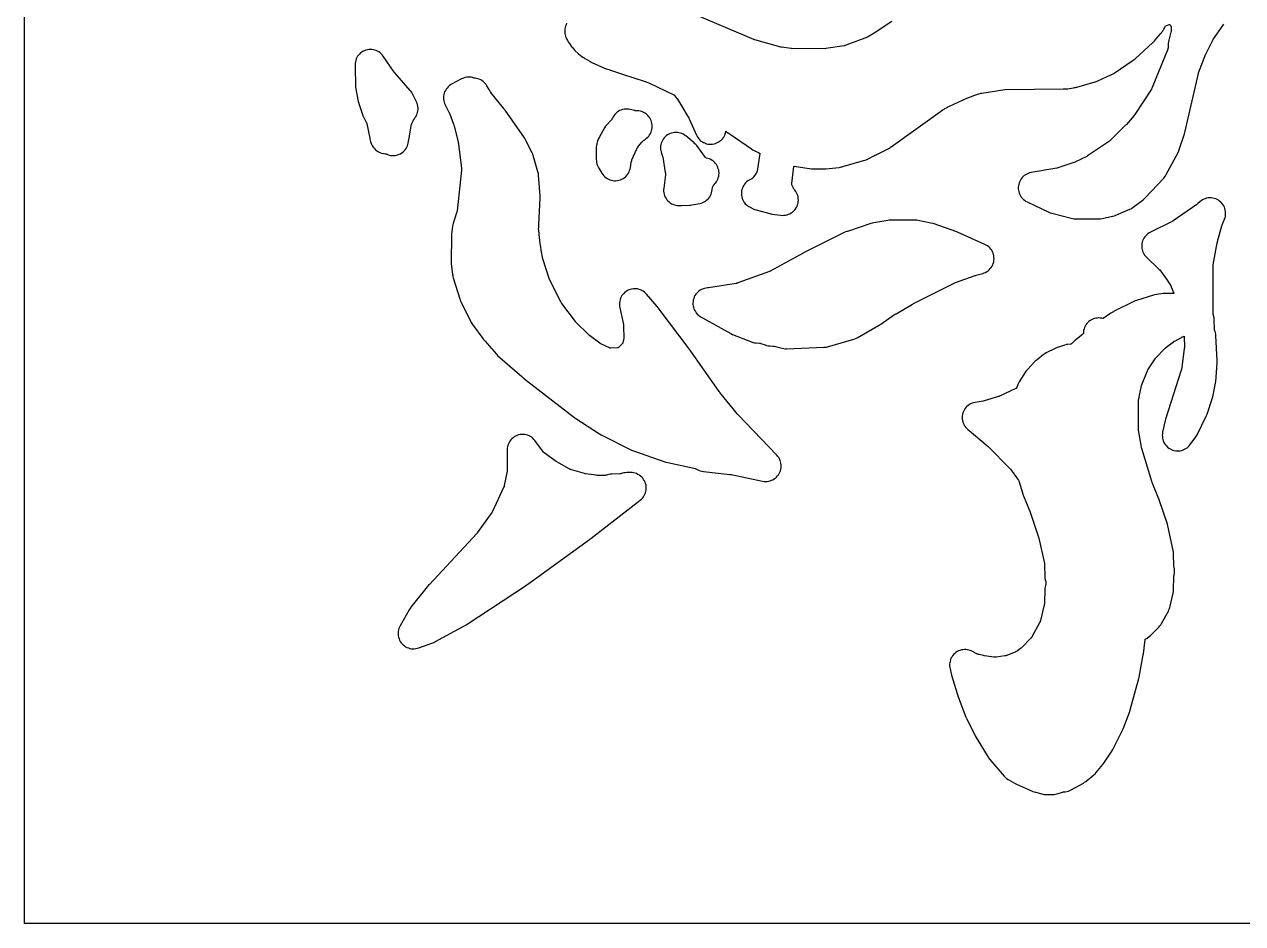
# Model space of a CAD drawing. Header units: millimetres. Extents: x 0 to 300, y 0 to 300.
# Drawn here: x 0 to 197.2, y 0 to 145.6 of the extents above; entities that cross this region are included whole.
import ezdxf

# ---------------------------------------------------------------- set-up
doc = ezdxf.new("R2010")
doc.units = ezdxf.units.MM
doc.layers.add('CUT', color=7, linetype='CONTINUOUS')

msp = doc.modelspace()

# ---------------------------------------------------------------- linework, layer by layer
at = {"layer": 'CUT'}
for points in [[(299.95, 0), (0.05, 0), (0.02, 0), (0.01, 0), (0.01, 0.01), (0, 0.01), (0, 0.02), (0, 0.05), (0, 299.95), (0, 299.98), (0, 299.99), (0.01, 300), (0.02, 300), (0.05, 300), (299.95, 300)], [(140.45, 145.99), (137.58, 144.11), (136.53, 143.49), (133.19, 142.24), (132.88, 142.12), (132.87, 142.12), (132.86, 142.12), (132.85, 142.11), (132.84, 142.11), (132.81, 142.1), (132.8, 142.1), (132.78, 142.09), (132.76, 142.09), (132.73, 142.08), (129.74, 141.62), (129.64, 141.6), (124.19, 141.62), (124.17, 141.62), (122.6, 141.85), (122.58, 141.85), (122.57, 141.85), (122.54, 141.86), (122.52, 141.86), (122.5, 141.87), (118.25, 143.05), (118.2, 143.06), (118.11, 143.1), (107.91, 147.4)], [(87.79, 145.72), (87.7, 145.5), (87.62, 145.28), (87.56, 145.05), (87.53, 144.82), (87.52, 144.58), (87.52, 144.32), (87.53, 144.09), (87.56, 143.86), (87.62, 143.63), (87.69, 143.41), (87.78, 143.2), (87.92, 142.92), (88.05, 142.7), (88.2, 142.49), (88.41, 142.23), (88.43, 142.2), (88.43, 142.19), (88.55, 142.01), (88.72, 141.81), (88.8, 141.73), (88.91, 141.59), (89.15, 141.33), (89.74, 140.77), (89.92, 140.61), (90.12, 140.47), (90.53, 140.21), (90.54, 140.2), (90.58, 140.17), (90.76, 140.05), (90.95, 139.94), (91.53, 139.57), (91.58, 139.53), (91.64, 139.5), (91.78, 139.41), (91.99, 139.31), (93.81, 138.52), (93.82, 138.51), (93.84, 138.5), (93.89, 138.48), (94.02, 138.43), (94.12, 138.39), (94.22, 138.36), (94.61, 138.23), (95.04, 138.09), (96.98, 137.46), (100.36, 136.37), (101.12, 136.08), (105.15, 134.16), (105.19, 134.14), (105.2, 134.14), (105.21, 134.13), (105.22, 134.13), (105.23, 134.11), (105.53, 133.72), (105.55, 133.69), (105.6, 133.62), (105.61, 133.61), (105.63, 133.59), (105.63, 133.58), (105.73, 133.44), (106.89, 131.56), (106.93, 131.49), (106.94, 131.47), (107.01, 131.35), (107.55, 130.48), (107.55, 130.47), (107.56, 130.45), (107.57, 130.44), (107.58, 130.43), (107.58, 130.42), (107.6, 130.39), (107.65, 130.28), (108.82, 127.63), (108.93, 127.41), (109.07, 127.21), (109.07, 127.2), (109.22, 127.02), (109.22, 127.01), (109.37, 126.85), (109.38, 126.84), (109.39, 126.83), (109.57, 126.67), (109.77, 126.53), (109.98, 126.42), (109.99, 126.41), (110.21, 126.31), (110.44, 126.23), (110.68, 126.18), (110.93, 126.15), (111.17, 126.14), (111.42, 126.16), (111.66, 126.2), (111.88, 126.27), (111.89, 126.27), (111.9, 126.27), (111.98, 126.3), (112.12, 126.35), (112.13, 126.36), (112.23, 126.41), (112.33, 126.47), (112.34, 126.47), (112.35, 126.47), (112.54, 126.6), (112.55, 126.6), (112.73, 126.75), (112.74, 126.75), (112.75, 126.75), (112.91, 126.91), (112.92, 126.92), (113.08, 127.1), (113.08, 127.11), (113.19, 127.25), (113.21, 127.28), (113.21, 127.29), (113.22, 127.3), (113.23, 127.31), (113.35, 127.52), (113.4, 127.64), (113.41, 127.68), (113.42, 127.7), (113.44, 127.73), (113.44, 127.74), (113.44, 127.75), (113.49, 127.89), (113.5, 127.91), (113.51, 127.94), (113.51, 127.95), (113.51, 127.96), (113.52, 127.98), (113.57, 128.14), (113.58, 128.19), (113.59, 128.23), (113.6, 128.25), (113.6, 128.26), (113.61, 128.26), (113.64, 128.23), (113.91, 128.02), (113.99, 127.97), (114.03, 127.94), (114.06, 127.91), (114.11, 127.88), (114.28, 127.76), (117.72, 125.39), (118.02, 125.21), (118.27, 125.09), (118.3, 125.07), (118.33, 125.05), (118.39, 125.02), (118.51, 124.96), (118.76, 124.84), (119.01, 124.72), (119.02, 124.71), (119.05, 124.7), (119.06, 124.7), (119.06, 124.69), (119.06, 124.66), (118.63, 121.8), (118.63, 121.79), (118.62, 121.71), (118.6, 121.61), (118.6, 121.6), (118.59, 121.58), (118.58, 121.58), (118.52, 121.5), (118.48, 121.45), (118, 120.78), (117.95, 120.72), (117.92, 120.68), (117.89, 120.64), (117.86, 120.6), (117.84, 120.58), (117.82, 120.57), (117.77, 120.55), (117.55, 120.46), (117.33, 120.34), (117.13, 120.21), (116.94, 120.06), (116.76, 119.88), (116.61, 119.7), (116.47, 119.49), (116.35, 119.28), (116.25, 119.05), (116.18, 118.82), (116.13, 118.58), (116.1, 118.34), (116.1, 118.09), (116.12, 117.85), (116.17, 117.61), (116.24, 117.38), (116.33, 117.15), (116.44, 116.93), (116.57, 116.73), (116.73, 116.53), (116.9, 116.36), (117.08, 116.2), (117.29, 116.06), (117.5, 115.95), (118.01, 115.7), (118.23, 115.6), (118.46, 115.53), (120.71, 114.92), (121.04, 114.85), (122.5, 114.66), (122.75, 114.64), (122.99, 114.65), (123.24, 114.68), (123.48, 114.73), (123.72, 114.81), (123.95, 114.91), (124.16, 115.03), (124.36, 115.17), (124.55, 115.34), (124.72, 115.52), (124.87, 115.71), (125.01, 115.93), (125.12, 116.15), (125.2, 116.38), (125.27, 116.62), (125.31, 116.87), (125.32, 117.12), (125.31, 117.36), (125.28, 117.61), (125.22, 117.85), (125.13, 118.09), (125.03, 118.31), (124.9, 118.52), (124.75, 118.72), (124.66, 118.82), (124.59, 118.91), (124.56, 118.94), (124.56, 118.95), (124.55, 118.97), (124.51, 119.05), (124.28, 119.57), (124.26, 119.63), (124.25, 119.65), (124.24, 119.69), (124.24, 119.7), (124.24, 119.71), (124.25, 119.78), (124.25, 119.79), (124.6, 122.55), (124.6, 122.58), (124.63, 122.58), (124.64, 122.58), (127.06, 122.22), (127.1, 122.22), (127.42, 122.19), (127.46, 122.19), (128.47, 122.19), (129.48, 122.18), (129.49, 122.18), (129.5, 122.18), (129.52, 122.18), (129.76, 122.19), (129.77, 122.19), (131.91, 122.4), (132.14, 122.44), (132.3, 122.48), (132.37, 122.49), (132.5, 122.53), (135.86, 123.51), (136.08, 123.57), (136.3, 123.64), (136.52, 123.74), (137.77, 124.37), (137.94, 124.46), (137.96, 124.47), (138.03, 124.51), (139.88, 125.42), (140.07, 125.52), (140.17, 125.59), (140.2, 125.61), (140.25, 125.65), (140.37, 125.72), (148.72, 131.73), (148.73, 131.73), (148.75, 131.75), (148.76, 131.76), (149.01, 131.9), (149.02, 131.91), (149.03, 131.91), (149.28, 132.05), (149.34, 132.09), (149.37, 132.11), (149.51, 132.18), (149.8, 132.31), (152.59, 133.61), (153.64, 134), (153.65, 134.01), (153.69, 134.02), (154.94, 134.39), (154.98, 134.4), (154.99, 134.4), (155.01, 134.4), (158.76, 135.03), (158.78, 135.03), (158.79, 135.03), (168.17, 135.09), (168.45, 135.11), (168.46, 135.11), (168.54, 135.11), (168.55, 135.11), (168.74, 135.12), (168.93, 135.14), (169.8, 135.28), (169.82, 135.28), (169.84, 135.28), (169.87, 135.28), (170.01, 135.31), (170.03, 135.31), (170.05, 135.32), (170.13, 135.33), (170.2, 135.35), (170.32, 135.38), (170.34, 135.38), (170.39, 135.4), (170.42, 135.41), (173.35, 136.24), (173.39, 136.25), (173.44, 136.27), (173.54, 136.3), (173.57, 136.31), (173.61, 136.32), (173.82, 136.41), (175.92, 137.37), (175.99, 137.4), (176, 137.41), (176.19, 137.5), (176.38, 137.61), (176.44, 137.65), (179.54, 139.73), (179.65, 139.81), (179.69, 139.84), (179.87, 139.99), (179.88, 140), (182.68, 142.55), (182.75, 142.63), (182.79, 142.66), (182.83, 142.7), (182.84, 142.71), (182.9, 142.78), (182.98, 142.87), (183.22, 143.15), (183.96, 144.04), (183.97, 144.05), (184.04, 144.13), (184.09, 144.18), (184.1, 144.2), (184.13, 144.23), (184.28, 144.42), (184.4, 144.63), (184.43, 144.68), (184.47, 144.76), (184.48, 144.79), (184.64, 145.07), (184.66, 145.11), (184.76, 145.29), (184.81, 145.32), (185.38, 145.51), (185.39, 145.52), (185.4, 145.53), (185.41, 145.53), (185.42, 145.52), (185.43, 145.52), (185.43, 145.51), (185.44, 145.51), (185.45, 145.49), (185.5, 145.44), (185.52, 145.41), (185.58, 145.35), (185.6, 145.32), (185.63, 145.29), (185.64, 145.28), (185.64, 145.27), (185.65, 145.27), (185.65, 145.26), (185.65, 145.25), (185.65, 145.22), (185.66, 145.22), (185.69, 144.6), (185.69, 144.59), (185.69, 144.51), (185.68, 144.5), (185.66, 144.41), (185.66, 144.4), (185.63, 144.3), (185.29, 142.97), (185.24, 142.72), (185.21, 142.47), (185.17, 141.69), (185.17, 141.68), (185.16, 141.62), (185.15, 141.6), (185.13, 141.55), (182.6, 135.34), (182.59, 135.32), (182.49, 135.09), (182.49, 135.08), (182.47, 135.04), (179.8, 130.97), (179.76, 130.92), (179.75, 130.91), (179.73, 130.87), (179.67, 130.8), (178.42, 129.34), (178.42, 129.33), (178.38, 129.29), (178.3, 129.21), (175.75, 126.7), (175.74, 126.69), (175.67, 126.65), (172.15, 124.25), (172.11, 124.23), (172.08, 124.21), (172.04, 124.19), (170.19, 123.28), (170.13, 123.25), (170.08, 123.23), (167.32, 122.31), (167.23, 122.28), (167.2, 122.27), (167.17, 122.27), (163, 121.55), (162.76, 121.5), (162.53, 121.43), (162.31, 121.33), (162.1, 121.21), (161.9, 121.07), (161.71, 120.92), (161.54, 120.74), (161.39, 120.55), (161.26, 120.35), (161.15, 120.13), (161.06, 119.91), (160.99, 119.68), (160.94, 119.44), (160.92, 119.2), (160.92, 118.95), (160.95, 118.71), (161, 118.48), (161.07, 118.24), (161.16, 118.02), (161.28, 117.81), (161.41, 117.6), (161.56, 117.42), (161.73, 117.24), (161.92, 117.09), (162.12, 116.95), (162.34, 116.84), (165.85, 115.15), (166.09, 115.05), (166.34, 114.97), (169.7, 114.15), (169.99, 114.1), (170.29, 114.08), (173.96, 114.08), (174.23, 114.09), (174.49, 114.14), (176.18, 114.51), (176.23, 114.52), (176.25, 114.52), (176.49, 114.58), (176.73, 114.67), (179.01, 115.64), (179.28, 115.77), (179.53, 115.94), (181.14, 117.15), (181.31, 117.29), (181.47, 117.45), (184.48, 120.68), (184.61, 120.83), (184.73, 120.99), (184.75, 121.02), (184.87, 121.23), (186.79, 124.81), (186.83, 124.87), (186.85, 124.91), (186.86, 124.93), (186.99, 125.26), (187, 125.29), (187.84, 127.82), (187.91, 128.05), (190.08, 137.58), (190.09, 137.63), (190.1, 137.66), (190.11, 137.68), (191.29, 140.76), (191.3, 140.77), (191.32, 140.82), (191.33, 140.84), (192.46, 143.12), (192.5, 143.17), (192.51, 143.19), (192.54, 143.24), (192.56, 143.26), (192.67, 143.4), (194.21, 145.57)]]:
    msp.add_lwpolyline(points, dxfattribs=at)
for points in [[(56.26, 126.04), (56.38, 125.82), (56.51, 125.62), (56.67, 125.44), (56.84, 125.27), (57.03, 125.12), (57.23, 124.98), (57.45, 124.87), (57.67, 124.78), (57.9, 124.71), (58.14, 124.66), (58.25, 124.64), (58.26, 124.64), (58.48, 124.6), (58.53, 124.59), (58.55, 124.58), (58.59, 124.57), (58.6, 124.57), (58.62, 124.56), (58.72, 124.52), (58.81, 124.48), (59.04, 124.4), (59.28, 124.35), (59.52, 124.32), (59.76, 124.31), (60, 124.33), (60.24, 124.37), (60.48, 124.43), (60.7, 124.52), (60.92, 124.62), (61.13, 124.75), (61.32, 124.9), (61.5, 125.06), (61.66, 125.24), (61.8, 125.44), (61.92, 125.65), (62.02, 125.87), (62.11, 126.09), (62.16, 126.33), (62.2, 126.57), (62.2, 126.62), (62.21, 126.72), (62.21, 126.78), (62.23, 126.88), (62.62, 129.05), (62.64, 129.13), (62.65, 129.22), (62.68, 129.36), (62.69, 129.36), (62.69, 129.38), (62.72, 129.46), (62.75, 129.52), (62.94, 129.96), (62.95, 129.99), (62.96, 130.01), (62.98, 130.05), (63, 130.07), (63, 130.08), (63.09, 130.2), (63.12, 130.25), (63.15, 130.28), (63.24, 130.4), (63.38, 130.61), (63.5, 130.83), (63.59, 131.06), (63.67, 131.3), (63.71, 131.54), (63.74, 131.79), (63.74, 132.04), (63.71, 132.29), (63.66, 132.54), (63.58, 132.77), (63.48, 133), (62.84, 134.3), (62.74, 134.5), (62.62, 134.68), (62.48, 134.85), (60.01, 137.67), (60, 137.67), (59.97, 137.71), (59.95, 137.74), (59.88, 137.83), (58.1, 140.41), (57.95, 140.6), (57.78, 140.78), (57.6, 140.94), (57.4, 141.09), (57.19, 141.21), (56.97, 141.31), (56.74, 141.39), (56.5, 141.45), (56.26, 141.48), (56.02, 141.49), (55.78, 141.48), (55.54, 141.44), (55.3, 141.38), (55.07, 141.29), (54.85, 141.19), (54.64, 141.06), (54.45, 140.92), (54.27, 140.75), (54.1, 140.57), (53.96, 140.38), (53.83, 140.17), (53.73, 139.95), (53.65, 139.72), (53.59, 139.48), (53.55, 139.24), (53.54, 139), (53.55, 138.75), (53.56, 138.65), (53.6, 135.59), (53.61, 135.36), (53.65, 135.14), (54.05, 133.09), (54.13, 132.78), (54.14, 132.75), (54.14, 132.74), (54.74, 130.96), (54.87, 130.64), (54.88, 130.62), (54.89, 130.61), (55.39, 129.62), (55.39, 129.61), (55.42, 129.55), (55.43, 129.54), (55.43, 129.53), (55.43, 129.52), (55.44, 129.5), (55.45, 129.44), (55.91, 127.11), (55.92, 127.04), (55.93, 127.01), (55.97, 126.82), (56.04, 126.61), (56.17, 126.26)], [(67.9, 133.19), (67.96, 132.96), (68.04, 132.73), (68.14, 132.51), (68.74, 131.36), (68.78, 131.27), (68.8, 131.22), (68.82, 131.18), (68.83, 131.16), (69.5, 129.39), (69.53, 129.29), (69.55, 129.23), (69.58, 129.13), (70.24, 126.47), (70.26, 126.35), (70.27, 126.3), (70.29, 126.16), (70.76, 122.23), (70.76, 122.22), (70.77, 122.14), (70.78, 122.1), (70.78, 122.08), (70.78, 122.07), (70.77, 122.03), (70.77, 122.02), (70.76, 121.97), (70.06, 115.35), (70.04, 115.28), (70.02, 115.18), (70.01, 115.14), (70, 115.11), (69.99, 115.1), (69.98, 115.07), (69.97, 115.03), (69.43, 113.32), (69.37, 113.1), (69.33, 112.87), (69.17, 111.59), (69.15, 111.3), (69.11, 107.16), (69.11, 107.14), (69.11, 107.13), (69.13, 106.84), (69.34, 105.08), (69.34, 105), (69.35, 104.97), (69.38, 104.75), (69.44, 104.51), (70.5, 101.1), (70.57, 100.91), (70.65, 100.72), (72.35, 97.32), (72.46, 97.14), (72.57, 96.96), (74.25, 94.68), (74.27, 94.65), (74.31, 94.59), (74.43, 94.44), (74.48, 94.38), (74.53, 94.33), (76.42, 92.19), (76.63, 91.97), (80.52, 88.53), (80.68, 88.4), (80.72, 88.37), (80.79, 88.32), (80.84, 88.29), (89.11, 81.88), (89.28, 81.76), (93.14, 79.26), (93.38, 79.12), (98.31, 76.65), (98.61, 76.53), (103.88, 74.69), (104.17, 74.61), (108.64, 73.64), (108.65, 73.64), (108.66, 73.64), (108.68, 73.63), (108.71, 73.62), (108.8, 73.58), (109.16, 73.4), (109.42, 73.3), (109.69, 73.22), (109.96, 73.18), (114.24, 72.71), (114.28, 72.7), (114.33, 72.7), (114.44, 72.68), (119.52, 71.62), (119.76, 71.58), (120.01, 71.57), (120.25, 71.58), (120.49, 71.61), (120.73, 71.67), (120.96, 71.75), (121.18, 71.85), (121.39, 71.97), (121.59, 72.12), (121.77, 72.28), (121.94, 72.46), (122.09, 72.65), (122.22, 72.86), (122.33, 73.08), (122.41, 73.31), (122.47, 73.54), (122.51, 73.78), (122.53, 74.03), (122.52, 74.27), (122.49, 74.51), (122.43, 74.75), (122.36, 74.98), (122.26, 75.21), (122.14, 75.42), (121.99, 75.62), (121.83, 75.8), (115.57, 82.33), (115.44, 82.48), (112.6, 85.99), (112.54, 86.07), (112.52, 86.1), (112.51, 86.11), (107.63, 93.02), (107.63, 93.03), (107.59, 93.08), (107.58, 93.1), (107.57, 93.11), (107.5, 93.2), (107.49, 93.22), (107.46, 93.25), (102.63, 99.68), (102.53, 99.81), (102.47, 99.88), (102.46, 99.88), (100.73, 101.89), (100.57, 102.07), (100.38, 102.23), (100.19, 102.37), (99.97, 102.49), (99.75, 102.59), (99.52, 102.66), (99.29, 102.72), (99.05, 102.75), (98.8, 102.76), (98.56, 102.74), (98.32, 102.71), (98.09, 102.64), (97.86, 102.56), (97.64, 102.45), (97.43, 102.33), (97.24, 102.18), (97.06, 102.01), (96.9, 101.83), (96.75, 101.64), (96.63, 101.43), (96.53, 101.21), (96.45, 100.98), (96.39, 100.74), (96.35, 100.5), (96.34, 100.26), (96.34, 100.22), (96.36, 99.94), (96.4, 99.67), (97.01, 96.95), (97.01, 96.93), (97.02, 96.91), (97.03, 96.88), (97.03, 96.87), (97.03, 96.86), (97.03, 96.85), (97.03, 96.8), (97.04, 94.65), (97.04, 94.63), (97.03, 94.56), (97.02, 94.48), (96.91, 94.03), (96.89, 93.97), (96.88, 93.94), (96.88, 93.93), (96.87, 93.92), (96.87, 93.91), (96.84, 93.88), (96.2, 93.24), (96.17, 93.21), (96.16, 93.21), (96.15, 93.2), (96.14, 93.2), (96.1, 93.2), (96.04, 93.19), (94.94, 93.12), (94.92, 93.12), (94.86, 93.12), (94.85, 93.12), (94.84, 93.12), (94.83, 93.13), (94.72, 93.17), (93.35, 93.85), (93.3, 93.88), (93.25, 93.9), (93.19, 93.94), (91.51, 95.18), (91.44, 95.23), (91.38, 95.29), (89.3, 97.34), (89.26, 97.39), (89.23, 97.42), (89.22, 97.44), (89.21, 97.45), (87.01, 100.35), (86.95, 100.44), (86.9, 100.51), (86.9, 100.52), (86.89, 100.53), (86.84, 100.65), (85.03, 104.27), (85, 104.32), (85, 104.33), (84.99, 104.35), (84.98, 104.37), (84.97, 104.42), (83.97, 107.59), (83.67, 109.01), (83.6, 109.54), (83.58, 109.68), (83.52, 110.14), (83.34, 111.54), (83.33, 111.63), (83.33, 111.66), (83.33, 111.68), (83.28, 112.19), (83.28, 112.22), (83.28, 112.26), (83.27, 112.29), (83.27, 112.32), (83.27, 112.33), (83.27, 112.34), (83.27, 112.35), (83.27, 112.38), (83.28, 112.69), (83.29, 112.84), (83.3, 112.99), (83.3, 113.08), (83.51, 117.5), (83.5, 117.81), (83.25, 121.17), (83.22, 121.43), (83.16, 121.7), (82.37, 124.32), (82.37, 124.34), (82.36, 124.34), (82.3, 124.54), (82.2, 124.76), (81.14, 126.86), (80.96, 127.16), (77.83, 131.65), (77.7, 131.82), (77.6, 131.93), (77.55, 131.99), (75.55, 134.53), (75.52, 134.57), (75.5, 134.59), (75.47, 134.64), (75.4, 134.74), (74.9, 135.6), (74.77, 135.8), (74.62, 135.99), (74.46, 136.16), (74.28, 136.31), (74.08, 136.45), (73.88, 136.57), (73.66, 136.66), (73.44, 136.74), (73.21, 136.8), (72.98, 136.83), (72.93, 136.83), (72.88, 136.84), (72.81, 136.86), (72.8, 136.86), (72.75, 136.87), (72.58, 136.93), (72.35, 136.98), (72.12, 137), (71.89, 137.01), (71.66, 136.99), (71.43, 136.95), (71.2, 136.9), (70.98, 136.81), (70.77, 136.71), (69.18, 135.86), (68.97, 135.74), (68.78, 135.59), (68.6, 135.43), (68.43, 135.25), (68.29, 135.06), (68.16, 134.85), (68.05, 134.63), (67.97, 134.4), (67.91, 134.16), (67.87, 133.92), (67.86, 133.68), (67.87, 133.44)], [(92.92, 126.98), (92.82, 126.69), (92.68, 126.19), (92.63, 125.97), (92.6, 125.74), (92.59, 125.51), (92.6, 123.66), (92.61, 123.44), (92.64, 123.22), (92.69, 123), (92.76, 122.79), (92.79, 122.71), (92.88, 122.49), (93, 122.29), (93.52, 121.44), (93.65, 121.23), (93.81, 121.05), (93.99, 120.87), (94.18, 120.72), (94.38, 120.59), (94.6, 120.47), (94.82, 120.38), (95.06, 120.31), (95.3, 120.27), (95.54, 120.24), (95.78, 120.24), (96.03, 120.27), (96.26, 120.32), (96.5, 120.39), (96.72, 120.48), (96.94, 120.6), (97.14, 120.73), (97.33, 120.89), (97.5, 121.06), (97.66, 121.25), (97.79, 121.45), (97.91, 121.67), (98, 121.89), (98.07, 122.13), (98.12, 122.37), (98.25, 123.21), (98.26, 123.27), (98.26, 123.29), (98.28, 123.37), (98.28, 123.38), (98.33, 123.51), (98.34, 123.54), (98.36, 123.59), (98.37, 123.61), (99.15, 125.39), (99.17, 125.43), (99.18, 125.44), (99.22, 125.51), (99.22, 125.52), (99.31, 125.64), (99.34, 125.69), (99.45, 125.83), (100, 126.48), (100.02, 126.5), (100.04, 126.52), (100.13, 126.63), (100.21, 126.71), (100.23, 126.74), (100.24, 126.75), (100.26, 126.77), (100.27, 126.77), (100.33, 126.83), (100.38, 126.86), (100.55, 126.98), (100.74, 127.12), (100.92, 127.29), (101.09, 127.47), (101.23, 127.66), (101.36, 127.87), (101.46, 128.09), (101.55, 128.31), (101.61, 128.55), (101.65, 128.79), (101.66, 129.03), (101.65, 129.27), (101.62, 129.51), (101.56, 129.75), (101.49, 129.98), (101.39, 130.2), (101.26, 130.41), (101.12, 130.61), (100.97, 130.79), (100.79, 130.96), (100.6, 131.11), (100.39, 131.24), (100.18, 131.34), (99.95, 131.43), (99.72, 131.5), (99.48, 131.54), (99.24, 131.56), (98.98, 131.57), (98.95, 131.57), (98.94, 131.57), (98.93, 131.57), (98.89, 131.58), (98.87, 131.59), (98.82, 131.6), (98.09, 131.78), (97.85, 131.83), (97.6, 131.85), (97.34, 131.85), (97.1, 131.82), (96.85, 131.76), (96.61, 131.69), (96.38, 131.59), (96.16, 131.46), (95.96, 131.32), (95.77, 131.15), (95.6, 130.97), (95.44, 130.77), (95.31, 130.56), (95.22, 130.37), (95.22, 130.36), (95.2, 130.33), (95.17, 130.29), (95.14, 130.23), (95.09, 130.16), (95.06, 130.12), (95.04, 130.08), (95.02, 130.07), (94.99, 130.04), (94.94, 129.98), (94.29, 129.29), (94.1, 129.06), (93.93, 128.81), (93.05, 127.25)], [(103.78, 121.19), (103.51, 119.04), (103.49, 118.79), (103.5, 118.54), (103.53, 118.29), (103.58, 118.05), (103.66, 117.81), (103.77, 117.59), (103.89, 117.37), (104.04, 117.17), (104.2, 116.98), (104.38, 116.81), (104.58, 116.66), (104.8, 116.53), (105.02, 116.43), (105.25, 116.34), (105.5, 116.28), (105.74, 116.24), (105.99, 116.23), (106.01, 116.23), (106.12, 116.23), (106.29, 116.24), (106.31, 116.24), (106.39, 116.24), (107.67, 116.28), (107.87, 116.3), (108.07, 116.33), (109.36, 116.58), (109.59, 116.63), (109.83, 116.72), (110.05, 116.82), (110.26, 116.95), (110.46, 117.09), (110.64, 117.26), (110.81, 117.44), (110.96, 117.64), (111.08, 117.85), (111.19, 118.07), (111.27, 118.3), (111.33, 118.54), (111.37, 118.78), (111.37, 118.85), (111.37, 118.89), (111.38, 118.94), (111.39, 119.03), (111.41, 119.12), (111.42, 119.14), (111.45, 119.24), (111.45, 119.25), (111.48, 119.33), (111.49, 119.35), (111.51, 119.39), (111.53, 119.41), (111.53, 119.42), (111.62, 119.54), (111.65, 119.59), (111.66, 119.6), (111.71, 119.66), (111.72, 119.67), (111.73, 119.68), (111.74, 119.69), (111.81, 119.77), (111.9, 119.87), (112.05, 120.07), (112.17, 120.28), (112.28, 120.5), (112.36, 120.73), (112.42, 120.97), (112.46, 121.21), (112.47, 121.46), (112.46, 121.71), (112.42, 121.95), (112.36, 122.19), (112.28, 122.42), (112.17, 122.64), (112.05, 122.85), (111.9, 123.05), (111.74, 123.23), (111.56, 123.39), (111.36, 123.54), (111.15, 123.66), (110.93, 123.77), (110.7, 123.85), (110.46, 123.91), (110.32, 123.94), (110.31, 123.94), (110.27, 123.99), (108.86, 125.92), (108.73, 126.09), (108.58, 126.24), (108.43, 126.38), (107.08, 127.49), (106.88, 127.64), (106.67, 127.76), (106.46, 127.87), (106.23, 127.95), (105.99, 128.01), (105.75, 128.05), (105.51, 128.06), (105.27, 128.05), (105.03, 128.02), (104.79, 127.96), (104.56, 127.88), (104.34, 127.78), (104.13, 127.66), (103.93, 127.51), (103.75, 127.35), (103.58, 127.18), (103.44, 126.98), (103.31, 126.78), (103.2, 126.56), (103.11, 126.33), (103.05, 126.1), (103.01, 125.86), (102.99, 125.62), (103, 125.37), (103.03, 125.13), (103.08, 124.9), (103.16, 124.66), (103.23, 124.49), (103.25, 124.44), (103.27, 124.4), (103.29, 124.33), (103.33, 124.2), (103.36, 124.07), (103.77, 121.57), (103.78, 121.53), (103.79, 121.48), (103.79, 121.4), (103.79, 121.39), (103.78, 121.29), (103.78, 121.24)], [(152.57, 33.16), (152.59, 33.12), (152.6, 33.12), (153.88, 30.57), (153.97, 30.4), (156.05, 26.96), (156.11, 26.86), (156.13, 26.83), (156.31, 26.59), (158.63, 23.88), (158.82, 23.68), (159.03, 23.51), (159.27, 23.35), (160.43, 22.67), (160.66, 22.55), (163.04, 21.47), (163.26, 21.39), (163.48, 21.32), (164.97, 20.96), (165.18, 20.92), (165.38, 20.9), (165.59, 20.89), (166.48, 20.9), (166.72, 20.91), (166.95, 20.95), (167.19, 21.01), (168.13, 21.3), (168.14, 21.31), (168.15, 21.31), (168.16, 21.31), (168.19, 21.31), (168.19, 21.32), (168.22, 21.32), (168.36, 21.33), (168.43, 21.33), (168.53, 21.34), (168.78, 21.38), (169.03, 21.44), (169.27, 21.53), (169.5, 21.65), (171.47, 22.75), (171.66, 22.87), (171.84, 23), (173.18, 24.11), (173.36, 24.27), (173.52, 24.45), (174.62, 25.78), (174.76, 25.97), (176.07, 27.91), (176.24, 28.2), (177.79, 31.32), (177.88, 31.53), (178.97, 34.35), (179.05, 34.59), (180.44, 39.7), (180.49, 39.9), (181.17, 43.52), (181.19, 43.68), (181.47, 45.98), (181.48, 46.03), (181.47, 46.03), (181.47, 46.04), (181.48, 46.04), (181.5, 46.05), (181.51, 46.06), (181.57, 46.09), (181.59, 46.1), (181.77, 46.22), (181.78, 46.22), (182.11, 46.45), (182.14, 46.47), (182.32, 46.61), (182.33, 46.61), (182.51, 46.78), (183.69, 48.01), (183.7, 48.01), (183.86, 48.19), (184, 48.38), (184.13, 48.58), (185.22, 50.58), (185.31, 50.78), (185.39, 50.98), (185.45, 51.19), (186.01, 53.49), (186.06, 53.76), (186.08, 54.03), (186.12, 56.17), (186.12, 56.25), (186.13, 56.28), (186.14, 56.32), (186.17, 56.48), (186.22, 56.72), (186.24, 56.96), (186.24, 57.2), (186.21, 57.44), (186.16, 57.68), (186.12, 57.81), (186.12, 57.82), (186.12, 57.83), (186.12, 57.87), (186.12, 57.9), (186.08, 59.88), (186.06, 60.12), (186.02, 60.37), (185.14, 64.38), (185.07, 64.63), (183.74, 68.61), (183.73, 68.65), (183.71, 68.7), (183.65, 68.88), (182.6, 71.4), (182.6, 71.41), (182.58, 71.45), (182.55, 71.55), (180.93, 76.88), (180.92, 76.92), (180.89, 76.99), (180.89, 77), (180.87, 77.07), (180.86, 77.13), (180.4, 79.86), (180.39, 79.89), (180.39, 79.92), (180.39, 79.93), (180.39, 80.01), (180.41, 84.8), (180.41, 84.82), (180.42, 84.86), (180.43, 84.92), (180.43, 84.93), (180.43, 84.94), (180.84, 86.84), (180.87, 87.03), (180.88, 87.05), (180.88, 87.06), (180.9, 87.11), (181.81, 89.38), (181.85, 89.49), (181.86, 89.52), (181.87, 89.54), (181.87, 89.55), (181.92, 89.61), (183.08, 91.43), (183.12, 91.48), (183.12, 91.49), (183.14, 91.51), (183.17, 91.54), (183.18, 91.55), (183.21, 91.59), (184.66, 93.09), (184.7, 93.13), (184.72, 93.15), (184.75, 93.18), (184.76, 93.18), (184.79, 93.21), (184.82, 93.24), (184.84, 93.25), (186.03, 94.18), (186.04, 94.19), (186.07, 94.21), (186.08, 94.22), (186.1, 94.23), (186.2, 94.28), (186.22, 94.29), (186.24, 94.3), (186.25, 94.3), (187.23, 94.8), (187.31, 94.84), (187.36, 94.87), (187.42, 94.9), (187.77, 95.08), (187.79, 95.09), (187.8, 95.09), (187.81, 95.09), (187.81, 95.07), (187.81, 95.05), (187.82, 93.24), (187.81, 93.09), (187.81, 93.06), (187.33, 89.67), (187.33, 89.64), (187.33, 89.63), (187.31, 89.58), (184.78, 81.65), (184.72, 81.44), (184.3, 79.57), (184.26, 79.33), (184.24, 79.08), (184.25, 78.84), (184.28, 78.6), (184.33, 78.36), (184.4, 78.13), (184.5, 77.9), (184.62, 77.69), (184.76, 77.49), (184.92, 77.31), (185.1, 77.14), (185.29, 76.98), (185.49, 76.85), (185.71, 76.74), (185.94, 76.65), (186.17, 76.59), (186.41, 76.54), (186.66, 76.52), (186.9, 76.53), (187.14, 76.55), (187.38, 76.6), (187.61, 76.68), (187.84, 76.77), (188.05, 76.89), (188.25, 77.03), (188.44, 77.19), (188.61, 77.36), (188.76, 77.55), (189.66, 78.79), (189.78, 78.96), (189.87, 79.14), (191.37, 82.12), (191.51, 82.45), (192.34, 84.95), (192.42, 85.25), (192.86, 87.47), (192.9, 87.76), (193.14, 90.73), (193.15, 90.93), (193.15, 90.95), (193.15, 91.09), (192.92, 95.21), (192.89, 95.43), (192.85, 95.65), (192.79, 95.86), (192.76, 95.96), (192.75, 95.98), (192.73, 96.05), (192.72, 96.08), (192.71, 96.11), (192.7, 96.14), (192.7, 96.15), (192.7, 96.21), (192.66, 97.72), (192.64, 98.01), (192.58, 98.29), (192.48, 98.67), (192.47, 98.74), (192.46, 98.76), (192.46, 98.77), (192.46, 98.81), (192.46, 98.87), (192.49, 106.48), (192.49, 106.49), (192.49, 106.5), (192.49, 106.56), (192.5, 106.61), (193.15, 110.17), (193.15, 110.18), (193.16, 110.21), (193.18, 110.33), (193.18, 110.34), (193.2, 110.42), (193.89, 112.94), (193.91, 113.01), (193.94, 113.09), (194.32, 114.04), (194.4, 114.28), (194.46, 114.52), (194.49, 114.76), (194.5, 115.01), (194.48, 115.26), (194.44, 115.5), (194.38, 115.74), (194.29, 115.98), (194.18, 116.2), (194.05, 116.41), (193.89, 116.6), (193.72, 116.78), (193.53, 116.94), (193.33, 117.09), (193.11, 117.21), (192.89, 117.31), (192.65, 117.38), (192.41, 117.44), (192.16, 117.46), (191.91, 117.47), (191.67, 117.45), (191.42, 117.4), (191.18, 117.33), (190.95, 117.24), (190.73, 117.13), (190.53, 116.99), (190.33, 116.83), (190.02, 116.55), (189.85, 116.42), (189.83, 116.41), (186.02, 113.77), (185.93, 113.71), (185.92, 113.7), (185.86, 113.67), (182.32, 111.91), (182.31, 111.91), (182.11, 111.79), (182.1, 111.79), (181.91, 111.66), (181.9, 111.66), (181.73, 111.5), (181.72, 111.5), (181.55, 111.33), (181.4, 111.14), (181.27, 110.94), (181.16, 110.73), (181.06, 110.51), (181, 110.28), (180.95, 110.04), (180.92, 109.8), (180.92, 109.56), (180.94, 109.33), (180.99, 109.09), (181.06, 108.86), (181.14, 108.64), (181.25, 108.42), (181.38, 108.22), (181.53, 108.03), (181.7, 107.86), (183.76, 105.89), (183.78, 105.87), (183.79, 105.86), (183.8, 105.84), (183.82, 105.81), (184.9, 104.31), (185.47, 103.51), (185.59, 103.33), (185.61, 103.31), (185.61, 103.3), (185.62, 103.28), (185.63, 103.27), (185.64, 103.24), (185.65, 103.21), (185.69, 103.09), (186.12, 102.04), (186.13, 102), (186.13, 101.99), (186.12, 101.99), (186.08, 101.99), (185.33, 102), (185.02, 102), (184.86, 102), (184.8, 102), (184.78, 102), (184.77, 102), (184.57, 101.99), (184.37, 101.97), (183.38, 101.81), (183.3, 101.81), (183.06, 101.77), (182.82, 101.71), (180.04, 100.85), (179.85, 100.78), (179.66, 100.7), (176.35, 99.05), (176.34, 99.04), (176.23, 98.99), (176.19, 98.97), (176.12, 98.94), (175.91, 98.81), (174.65, 97.96), (174.64, 97.96), (174.61, 97.94), (174.6, 97.94), (174.44, 97.98), (174.2, 98.02), (173.95, 98.03), (173.71, 98.02), (173.47, 97.98), (173.23, 97.92), (173, 97.84), (172.78, 97.73), (172.57, 97.61), (172.37, 97.46), (172.19, 97.3), (172.03, 97.11), (171.88, 96.92), (171.75, 96.71), (171.65, 96.49), (171.57, 96.25), (171.51, 96.02), (171.47, 95.77), (171.46, 95.59), (171.46, 95.53), (171.46, 95.5), (171.46, 95.49), (171.46, 95.48), (171.45, 95.47), (171.44, 95.47), (171.43, 95.46), (171.37, 95.41), (170.25, 94.5), (170.24, 94.5), (170.2, 94.46), (170.14, 94.41), (170.1, 94.38), (170.09, 94.37), (170.07, 94.36), (170.04, 94.33), (170.02, 94.31), (169.53, 93.86), (169.52, 93.85), (169.48, 93.82), (169.43, 93.81), (168.97, 93.75), (168.71, 93.71), (168.46, 93.64), (167.24, 93.23), (166.92, 93.1), (165.44, 92.36), (165.23, 92.24), (165.03, 92.1), (163.96, 91.27), (163.82, 91.15), (163.68, 91.02), (162.41, 89.69), (162.26, 89.51), (162.12, 89.31), (161.08, 87.69), (160.96, 87.49), (160.86, 87.27), (160.61, 86.66), (160.61, 86.64), (160.6, 86.64), (160.6, 86.63), (160.55, 86.61), (157.9, 85.38), (157.81, 85.35), (157.79, 85.34), (157.71, 85.31), (155.39, 84.62), (155.26, 84.59), (153.92, 84.36), (153.68, 84.31), (153.44, 84.23), (153.21, 84.13), (153, 84.01), (152.8, 83.87), (152.61, 83.7), (152.44, 83.52), (152.29, 83.33), (152.15, 83.11), (152.05, 82.89), (151.96, 82.66), (151.89, 82.42), (151.85, 82.17), (151.84, 81.93), (151.85, 81.68), (151.88, 81.43), (151.94, 81.19), (152.03, 80.95), (152.13, 80.73), (152.26, 80.52), (152.41, 80.32), (152.57, 80.13), (152.58, 80.12), (152.83, 79.9), (152.96, 79.81), (155.72, 77.51), (155.75, 77.48), (155.89, 77.36), (156.03, 77.23), (159.54, 73.67), (159.6, 73.61), (159.65, 73.54), (160.93, 71.81), (160.95, 71.79), (160.96, 71.78), (160.96, 71.77), (160.99, 71.69), (161.64, 69.56), (161.66, 69.5), (161.68, 69.44), (161.75, 69.26), (162.76, 66.86), (162.77, 66.83), (162.78, 66.8), (162.8, 66.75), (164.2, 62.55), (164.23, 62.43), (164.24, 62.39), (165.15, 58.27), (165.15, 58.25), (165.16, 58.22), (165.17, 58.13), (165.18, 58.09), (165.18, 58), (165.21, 56.2), (165.23, 55.91), (165.28, 55.63), (165.33, 55.5), (165.35, 55.43), (165.36, 55.41), (165.37, 55.36), (165.37, 55.34), (165.37, 55.33), (165.39, 55.23), (165.38, 55.23), (165.39, 55.12), (165.38, 55.01), (165.38, 54.99), (165.37, 54.87), (165.35, 54.78), (165.28, 54.48), (165.24, 54.23), (165.22, 53.98), (165.18, 51.95), (165.18, 51.87), (165.17, 51.79), (165.16, 51.71), (165.16, 51.69), (165.16, 51.68), (165.14, 51.62), (164.52, 49.07), (164.5, 49.02), (164.5, 49), (164.48, 48.93), (164.45, 48.86), (164.44, 48.83), (164.39, 48.72), (164.38, 48.71), (164.38, 48.7), (163.12, 46.42), (163.07, 46.32), (163.05, 46.3), (163.04, 46.28), (162.97, 46.19), (162.94, 46.16), (162.94, 46.15), (162.92, 46.13), (161.55, 44.73), (161.48, 44.66), (161.46, 44.64), (161.45, 44.63), (161.36, 44.56), (161.33, 44.54), (161.29, 44.51), (160.79, 44.17), (160.75, 44.13), (160.73, 44.12), (160.57, 44.04), (160.55, 44.03), (160.46, 43.99), (160.4, 43.96), (159.16, 43.44), (159.07, 43.41), (159.03, 43.4), (159.01, 43.39), (158.98, 43.38), (158.91, 43.36), (158.81, 43.34), (158.76, 43.33), (157.36, 43.13), (157.29, 43.12), (157.28, 43.12), (157.17, 43.11), (157.16, 43.11), (157.05, 43.12), (157.06, 43.11), (156.99, 43.12), (155.45, 43.35), (155.39, 43.36), (155.38, 43.36), (155.31, 43.38), (154.59, 43.55), (154.48, 43.58), (154.42, 43.6), (154.34, 43.63), (154.33, 43.64), (154.24, 43.68), (153.41, 44.1), (153.18, 44.2), (152.94, 44.27), (152.7, 44.33), (152.46, 44.35), (152.21, 44.36), (151.96, 44.34), (151.72, 44.29), (151.48, 44.22), (151.25, 44.13), (151.03, 44.02), (150.82, 43.88), (150.63, 43.73), (150.45, 43.55), (150.29, 43.36), (150.15, 43.15), (150.03, 42.94), (149.94, 42.71), (149.87, 42.47), (149.82, 42.23), (149.79, 41.98), (149.79, 41.73), (149.82, 41.48), (149.87, 41.24), (150.07, 40.47), (150.07, 40.45), (150.1, 40.34), (150.13, 40.21), (151.27, 36.55), (151.29, 36.47), (151.3, 36.47), (151.3, 36.46), (151.32, 36.42), (151.32, 36.41), (151.33, 36.38), (151.37, 36.25), (152.46, 33.42), (152.48, 33.38), (152.48, 33.37), (152.49, 33.35)], [(119.11, 93.95), (119.17, 93.94), (119.2, 93.93), (119.22, 93.92), (119.93, 93.66), (120.18, 93.58), (120.44, 93.53), (120.71, 93.5), (121.2, 93.48), (121.24, 93.48), (121.27, 93.48), (121.4, 93.46), (121.41, 93.45), (122.71, 93.13), (122.94, 93.09), (123.17, 93.06), (123.4, 93.06), (129.44, 93.28), (129.65, 93.3), (129.85, 93.33), (130.05, 93.38), (134.3, 94.62), (134.57, 94.72), (134.83, 94.84), (138.27, 96.79), (138.29, 96.8), (138.32, 96.82), (138.34, 96.83), (138.38, 96.85), (138.56, 96.96), (138.59, 96.98), (138.68, 97.03), (140.9, 98.57), (140.94, 98.59), (141.02, 98.65), (141.06, 98.68), (141.13, 98.72), (143.81, 100.28), (143.88, 100.32), (143.95, 100.36), (143.97, 100.37), (143.98, 100.38), (144.05, 100.42), (150.63, 103.71), (150.77, 103.77), (153.97, 104.9), (154.02, 104.92), (154.12, 104.95), (155.16, 105.24), (155.4, 105.32), (155.62, 105.41), (155.83, 105.54), (156.03, 105.68), (156.22, 105.84), (156.39, 106.01), (156.54, 106.2), (156.67, 106.41), (156.78, 106.63), (156.87, 106.86), (156.94, 107.09), (156.98, 107.33), (157, 107.58), (156.99, 107.82), (156.97, 108.07), (156.91, 108.3), (156.84, 108.54), (156.74, 108.76), (156.62, 108.98), (156.48, 109.18), (156.32, 109.36), (156.14, 109.53), (155.95, 109.68), (155.75, 109.82), (155.53, 109.93), (151.19, 111.89), (150.98, 111.97), (147.13, 113.31), (146.79, 113.4), (144.74, 113.8), (144.5, 113.84), (144.26, 113.85), (140.21, 113.85), (140, 113.84), (139.79, 113.81), (137.52, 113.42), (137.33, 113.39), (137.29, 113.38), (137.25, 113.37), (137.07, 113.31), (133.27, 112.05), (133.19, 112.03), (132.96, 111.95), (132.74, 111.85), (126.24, 108.6), (126.2, 108.58), (126.12, 108.53), (120.74, 105.59), (120.73, 105.59), (120.73, 105.58), (120.7, 105.57), (120.65, 105.55), (115.53, 103.69), (115.48, 103.67), (115.47, 103.67), (115.4, 103.64), (115.39, 103.64), (115.38, 103.64), (115.36, 103.64), (115.35, 103.63), (115.32, 103.63), (115.27, 103.62), (115.24, 103.62), (110.79, 102.91), (110.73, 102.9), (110.61, 102.9), (110.36, 102.87), (110.12, 102.82), (109.88, 102.75), (109.65, 102.65), (109.43, 102.53), (109.23, 102.39), (109.04, 102.23), (108.86, 102.05), (108.71, 101.86), (108.57, 101.65), (108.46, 101.43), (108.37, 101.2), (108.3, 100.96), (108.26, 100.71), (108.24, 100.47), (108.25, 100.22), (108.28, 99.97), (108.33, 99.73), (108.41, 99.49), (108.51, 99.27), (108.64, 99.05), (108.78, 98.85), (108.94, 98.66), (109.13, 98.49), (109.32, 98.34), (109.34, 98.33), (109.48, 98.23), (109.56, 98.18), (109.79, 98.04), (109.82, 98.03), (114.36, 95.51), (114.65, 95.38), (117.71, 94.17), (117.96, 94.08), (118.21, 94.03), (118.47, 94), (119.03, 93.96)], [(61.17, 45.28), (61.34, 45.11), (61.53, 44.96), (61.73, 44.82), (61.95, 44.71), (62.18, 44.62), (62.41, 44.55), (62.65, 44.5), (62.89, 44.48), (63.13, 44.48), (63.38, 44.51), (63.62, 44.56), (63.85, 44.63), (66.12, 45.45), (66.3, 45.52), (66.47, 45.61), (71.51, 48.37), (71.69, 48.47), (81.28, 54.8), (81.29, 54.81), (81.33, 54.83), (81.5, 54.94), (91.48, 62.15), (91.57, 62.21), (91.68, 62.3), (91.7, 62.31), (91.73, 62.34), (99.72, 68.54), (99.91, 68.7), (100.08, 68.88), (100.24, 69.08), (100.37, 69.29), (100.48, 69.51), (100.57, 69.74), (100.63, 69.99), (100.67, 70.23), (100.69, 70.48), (100.68, 70.73), (100.65, 70.98), (100.59, 71.22), (100.5, 71.46), (100.4, 71.68), (100.27, 71.9), (100.12, 72.1), (99.95, 72.28), (99.77, 72.45), (99.57, 72.6), (99.35, 72.72), (99.12, 72.83), (98.89, 72.91), (98.65, 72.97), (98.4, 73), (98.15, 73.01), (97.54, 73), (97.3, 72.98), (97.07, 72.95), (96.83, 72.89), (96.67, 72.84), (96.58, 72.8), (96.55, 72.79), (96.54, 72.79), (96.47, 72.79), (95.14, 72.76), (94.89, 72.74), (94.64, 72.7), (94.43, 72.64), (94.4, 72.63), (94.39, 72.63), (94.25, 72.58), (94.21, 72.57), (94.2, 72.57), (94.18, 72.56), (94.16, 72.56), (94.06, 72.55), (92.75, 72.55), (92.58, 72.56), (90.86, 72.8), (90.83, 72.8), (90.79, 72.81), (90.7, 72.83), (88.45, 73.51), (88.42, 73.52), (88.36, 73.54), (88.3, 73.56), (88.26, 73.57), (88.25, 73.58), (88.24, 73.58), (88.22, 73.59), (86.19, 74.73), (86.11, 74.78), (84.15, 76.22), (84.12, 76.25), (84.11, 76.26), (84.07, 76.32), (82.67, 78.19), (82.51, 78.38), (82.34, 78.55), (82.14, 78.71), (81.93, 78.85), (81.71, 78.96), (81.48, 79.06), (81.24, 79.12), (80.99, 79.17), (80.74, 79.19), (80.49, 79.18), (80.25, 79.15), (80, 79.1), (79.76, 79.02), (79.54, 78.92), (79.32, 78.79), (79.12, 78.65), (78.93, 78.48), (78.76, 78.3), (78.61, 78.1), (78.48, 77.89), (78.37, 77.66), (78.28, 77.43), (78.22, 77.19), (78.18, 76.94), (78.17, 76.69), (78.17, 73.35), (78.17, 73.32), (78.16, 73.26), (77.7, 70.9), (77.69, 70.86), (77.68, 70.77), (77.67, 70.72), (77.67, 70.71), (77.65, 70.68), (75.75, 66.62), (75.74, 66.6), (75.73, 66.58), (75.71, 66.55), (75.7, 66.54), (73.34, 63.25), (73.29, 63.19), (73.29, 63.18), (73.25, 63.14), (65.58, 54.89), (65.46, 54.76), (62.59, 51.2), (62.55, 51.15), (62.54, 51.13), (62.42, 50.97), (62.3, 50.78), (60.83, 48.22), (60.72, 48.01), (60.63, 47.78), (60.57, 47.55), (60.52, 47.31), (60.5, 47.06), (60.51, 46.82), (60.53, 46.58), (60.58, 46.34), (60.66, 46.11), (60.75, 45.88), (60.87, 45.67), (61.01, 45.47)]]:
    msp.add_lwpolyline(points, close=True, dxfattribs=at)

doc.saveas('drawing.dxf')
